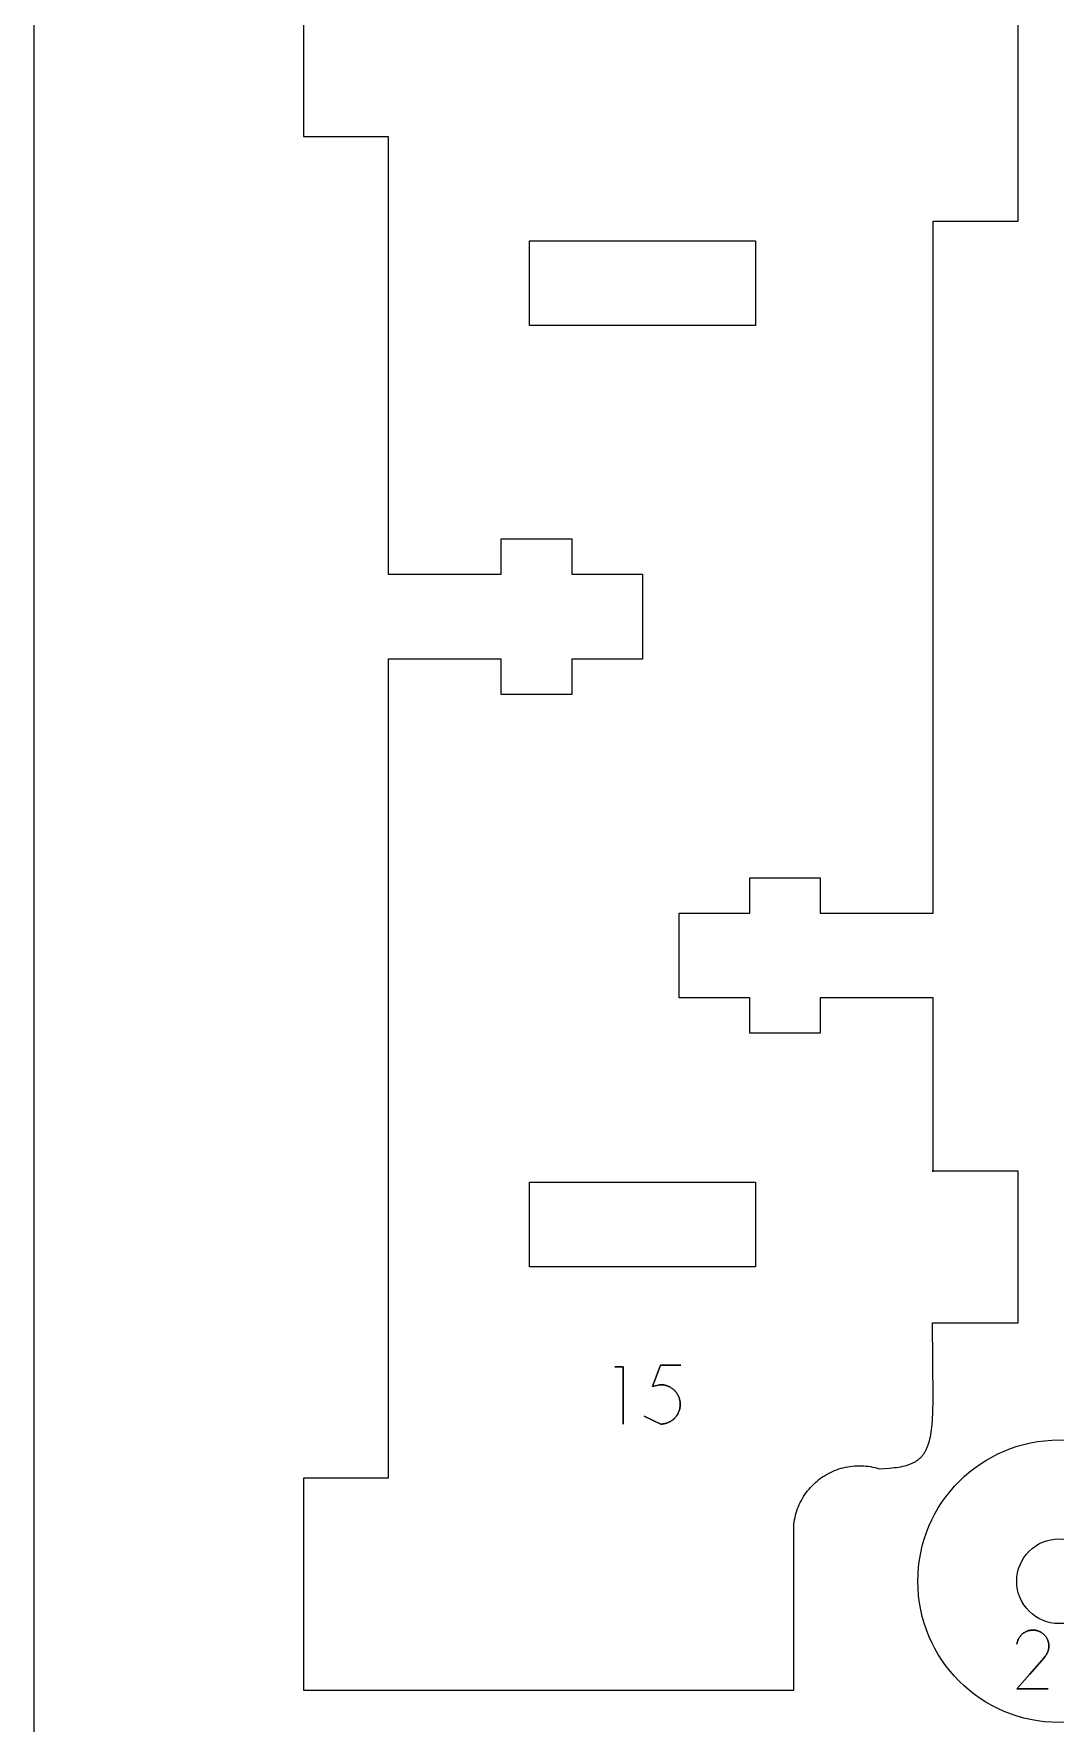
# Model space of a CAD drawing. Extents: x -24 to 6, y -20.7 to -0.7.
# Drawn here: x -23.96 to -20.35, y -13.41 to -7.43 of the extents above; entities that cross this region are included whole.
import ezdxf

# ---------------------------------------------------------------- set-up
doc = ezdxf.new("R2010")
doc.units = 0
doc.layers.add('LAYER_1', color=7, linetype='CONTINUOUS')

msp = doc.modelspace()

# ---------------------------------------------------------------- linework, layer by layer
at = {"layer": 'LAYER_1', "color": 250}
for p, q in [((-23.9632, -0.7149), (-23.9632, -20.7149)), ((-23.0089, -7.2884), (-23.0089, -7.7884)), ((-20.4789, -8.0884), (-20.4789, -7.2884)), ((-23.0089, -7.7884), (-22.7089, -7.7884)), ((-22.7089, -7.7884), (-22.7089, -9.3384)), ((-20.7789, -10.5381), (-20.7789, -8.0884)), ((-20.7789, -8.0884), (-20.4789, -8.0884)), ((-22.2089, -8.4582), (-22.2089, -8.1582)), ((-22.2089, -8.1582), (-21.4089, -8.1582)), ((-21.4089, -8.1582), (-21.4089, -8.4582)), ((-21.4089, -8.4582), (-22.2089, -8.4582)), ((-22.3089, -9.3384), (-22.3089, -9.2134)), ((-22.3089, -9.2134), (-22.0589, -9.2134)), ((-22.0589, -9.2134), (-22.0589, -9.3384)), ((-22.7089, -9.3384), (-22.3089, -9.3384)), ((-22.0589, -9.3384), (-21.8089, -9.3384)), ((-21.8089, -9.3384), (-21.8089, -9.6384)), ((-22.3089, -9.6384), (-22.7089, -9.6384)), ((-22.7089, -9.6384), (-22.7089, -12.5384)), ((-22.3089, -9.7634), (-22.3089, -9.6384)), ((-21.8089, -9.6384), (-22.0589, -9.6384)), ((-22.0589, -9.6384), (-22.0589, -9.7634)), ((-22.0589, -9.7634), (-22.3089, -9.7634)), ((-21.4289, -10.5381), (-21.4289, -10.4131)), ((-21.4289, -10.4131), (-21.1789, -10.4131)), ((-21.1789, -10.4131), (-21.1789, -10.5381)), ((-21.6789, -10.8381), (-21.6789, -10.5381)), ((-21.6789, -10.5381), (-21.4289, -10.5381)), ((-21.1789, -10.5381), (-20.7789, -10.5381)), ((-21.4289, -10.8381), (-21.6789, -10.8381)), ((-21.4289, -10.9631), (-21.4289, -10.8381)), ((-20.7789, -10.8381), (-21.1789, -10.8381)), ((-21.1789, -10.8381), (-21.1789, -10.9631)), ((-20.7789, -11.4511), (-20.7789, -10.8381)), ((-21.1789, -10.9631), (-21.4289, -10.9631)), ((-20.4833, -11.4511), (-20.7833, -11.4511)), ((-20.7833, -11.4511), (-20.7833, -11.4511)), ((-20.7833, -11.4511), (-20.7833, -11.4511)), ((-20.7833, -11.4511), (-20.7789, -11.4511)), ((-20.4789, -11.4511), (-20.4833, -11.4511)), ((-20.4789, -11.9884), (-20.4789, -11.4511)), ((-22.2089, -11.7901), (-22.2089, -11.4901)), ((-22.2089, -11.4901), (-21.4089, -11.4901)), ((-21.4089, -11.4901), (-21.4089, -11.7901)), ((-21.4089, -11.7901), (-22.2089, -11.7901)), ((-20.779, -12.2587), (-20.7812, -11.9884)), ((-20.7812, -11.9884), (-20.4789, -11.9884)), ((-21.7724, -12.2134), (-21.7442, -12.1384)), ((-21.7442, -12.1384), (-21.7724, -12.2134)), ((-21.7442, -12.1384), (-21.673, -12.1384)), ((-21.673, -12.1384), (-21.7442, -12.1384)), ((-21.673, -12.1384), (-21.673, -12.1384)), ((-21.673, -12.1384), (-21.673, -12.1384)), ((-21.8774, -12.1434), (-21.9064, -12.1434)), ((-21.9064, -12.1434), (-21.9064, -12.1434)), ((-21.9064, -12.1434), (-21.9064, -12.1434)), ((-21.9064, -12.1434), (-21.8774, -12.1434)), ((-21.8774, -12.1434), (-21.8774, -12.3466)), ((-21.8774, -12.3466), (-21.8774, -12.1434)), ((-21.7478, -12.207), (-21.7724, -12.2134)), ((-21.7724, -12.2134), (-21.7478, -12.207)), ((-21.7371, -12.2072), (-21.7478, -12.207)), ((-21.7478, -12.207), (-21.7371, -12.2072)), ((-21.7347, -12.2075), (-21.7371, -12.2072)), ((-21.7371, -12.2072), (-21.7347, -12.2075)), ((-21.7323, -12.2079), (-21.7347, -12.2075)), ((-21.7347, -12.2075), (-21.7323, -12.2079)), ((-21.7299, -12.2084), (-21.7323, -12.2079)), ((-21.7323, -12.2079), (-21.7299, -12.2084)), ((-21.7276, -12.2089), (-21.7299, -12.2084)), ((-21.7299, -12.2084), (-21.7276, -12.2089)), ((-21.7252, -12.2096), (-21.7276, -12.2089)), ((-21.7276, -12.2089), (-21.7252, -12.2096)), ((-21.7229, -12.2103), (-21.7252, -12.2096)), ((-21.7252, -12.2096), (-21.7229, -12.2103)), ((-21.7206, -12.2111), (-21.7229, -12.2103)), ((-21.7229, -12.2103), (-21.7206, -12.2111)), ((-21.7184, -12.2119), (-21.7206, -12.2111)), ((-21.7206, -12.2111), (-21.7184, -12.2119)), ((-21.7161, -12.2129), (-21.7184, -12.2119)), ((-21.7184, -12.2119), (-21.7161, -12.2129)), ((-21.7139, -12.2139), (-21.7161, -12.2129)), ((-21.7161, -12.2129), (-21.7139, -12.2139)), ((-21.7118, -12.215), (-21.7139, -12.2139)), ((-21.7139, -12.2139), (-21.7118, -12.215)), ((-21.7097, -12.2162), (-21.7118, -12.215)), ((-21.7118, -12.215), (-21.7097, -12.2162)), ((-21.7076, -12.2174), (-21.7097, -12.2162)), ((-21.7097, -12.2162), (-21.7076, -12.2174)), ((-21.7055, -12.2187), (-21.7076, -12.2174)), ((-21.7076, -12.2174), (-21.7055, -12.2187)), ((-21.7036, -12.2201), (-21.7055, -12.2187)), ((-21.7055, -12.2187), (-21.7036, -12.2201)), ((-21.7016, -12.2216), (-21.7036, -12.2201)), ((-21.7036, -12.2201), (-21.7016, -12.2216)), ((-21.6997, -12.2231), (-21.7016, -12.2216)), ((-21.7016, -12.2216), (-21.6997, -12.2231)), ((-21.6979, -12.2247), (-21.6997, -12.2231)), ((-21.6997, -12.2231), (-21.6979, -12.2247)), ((-21.6961, -12.2263), (-21.6979, -12.2247)), ((-21.6979, -12.2247), (-21.6961, -12.2263)), ((-21.6944, -12.2281), (-21.6961, -12.2263)), ((-21.6961, -12.2263), (-21.6944, -12.2281)), ((-21.6928, -12.2298), (-21.6944, -12.2281)), ((-21.6944, -12.2281), (-21.6928, -12.2298)), ((-21.6912, -12.2316), (-21.6928, -12.2298)), ((-21.6928, -12.2298), (-21.6912, -12.2316)), ((-21.6896, -12.2335), (-21.6912, -12.2316)), ((-21.6912, -12.2316), (-21.6896, -12.2335)), ((-21.6882, -12.2355), (-21.6896, -12.2335)), ((-21.6896, -12.2335), (-21.6882, -12.2355)), ((-21.6868, -12.2374), (-21.6882, -12.2355)), ((-21.6882, -12.2355), (-21.6868, -12.2374)), ((-21.6855, -12.2395), (-21.6868, -12.2374)), ((-21.6868, -12.2374), (-21.6855, -12.2395)), ((-21.6842, -12.2415), (-21.6855, -12.2395)), ((-21.6855, -12.2395), (-21.6842, -12.2415)), ((-21.683, -12.2437), (-21.6842, -12.2415)), ((-21.6842, -12.2415), (-21.683, -12.2437)), ((-21.6819, -12.2458), (-21.683, -12.2437)), ((-21.683, -12.2437), (-21.6819, -12.2458)), ((-21.6809, -12.248), (-21.6819, -12.2458)), ((-21.6819, -12.2458), (-21.6809, -12.248)), ((-21.6799, -12.2502), (-21.6809, -12.248)), ((-21.6809, -12.248), (-21.6799, -12.2502)), ((-21.679, -12.2525), (-21.6799, -12.2502)), ((-21.6799, -12.2502), (-21.679, -12.2525)), ((-21.6782, -12.2548), (-21.679, -12.2525)), ((-21.679, -12.2525), (-21.6782, -12.2548)), ((-21.6775, -12.2571), (-21.6782, -12.2548)), ((-21.6782, -12.2548), (-21.6775, -12.2571)), ((-21.6769, -12.2594), (-21.6775, -12.2571)), ((-21.6775, -12.2571), (-21.6769, -12.2594)), ((-20.7804, -12.3068), (-20.779, -12.2587)), ((-21.6892, -12.3191), (-21.6877, -12.3171)), ((-21.6877, -12.3171), (-21.6892, -12.3191)), ((-21.6877, -12.3171), (-21.6864, -12.3151)), ((-21.6864, -12.3151), (-21.6877, -12.3171)), ((-21.6864, -12.3151), (-21.685, -12.3131)), ((-21.685, -12.3131), (-21.6864, -12.3151)), ((-21.685, -12.3131), (-21.6838, -12.311)), ((-21.6838, -12.311), (-21.685, -12.3131)), ((-21.6838, -12.311), (-21.6827, -12.3089)), ((-21.6827, -12.3089), (-21.6838, -12.311)), ((-21.6827, -12.3089), (-21.6816, -12.3067)), ((-21.6816, -12.3067), (-21.6827, -12.3089)), ((-21.6816, -12.3067), (-21.6806, -12.3045)), ((-21.6806, -12.3045), (-21.6816, -12.3067)), ((-21.6806, -12.3045), (-21.6796, -12.3023)), ((-21.6796, -12.3023), (-21.6806, -12.3045)), ((-21.6796, -12.3023), (-21.6788, -12.3)), ((-21.6788, -12.3), (-21.6796, -12.3023)), ((-21.6788, -12.3), (-21.678, -12.2977)), ((-21.678, -12.2977), (-21.6788, -12.3)), ((-21.678, -12.2977), (-21.6773, -12.2954)), ((-21.6773, -12.2954), (-21.678, -12.2977)), ((-21.6773, -12.2954), (-21.6767, -12.293)), ((-21.6767, -12.293), (-21.6773, -12.2954)), ((-21.6763, -12.2618), (-21.6769, -12.2594)), ((-21.6769, -12.2594), (-21.6763, -12.2618)), ((-21.6767, -12.293), (-21.6762, -12.2907)), ((-21.6762, -12.2907), (-21.6767, -12.293)), ((-21.6759, -12.2642), (-21.6763, -12.2618)), ((-21.6763, -12.2618), (-21.6759, -12.2642)), ((-21.6762, -12.2907), (-21.6757, -12.2883)), ((-21.6757, -12.2883), (-21.6762, -12.2907)), ((-21.6755, -12.2666), (-21.6759, -12.2642)), ((-21.6759, -12.2642), (-21.6755, -12.2666)), ((-21.6757, -12.2883), (-21.6754, -12.2859)), ((-21.6754, -12.2859), (-21.6757, -12.2883)), ((-21.6752, -12.269), (-21.6755, -12.2666)), ((-21.6755, -12.2666), (-21.6752, -12.269)), ((-21.6754, -12.2859), (-21.6751, -12.2835)), ((-21.6751, -12.2835), (-21.6754, -12.2859)), ((-21.6749, -12.2714), (-21.6752, -12.269)), ((-21.6752, -12.269), (-21.6749, -12.2714)), ((-21.6751, -12.2835), (-21.6749, -12.2811)), ((-21.6749, -12.2811), (-21.6751, -12.2835)), ((-21.6748, -12.2738), (-21.6749, -12.2714)), ((-21.6749, -12.2714), (-21.6748, -12.2738)), ((-21.6749, -12.2811), (-21.6748, -12.2786)), ((-21.6748, -12.2786), (-21.6749, -12.2811)), ((-21.6747, -12.2762), (-21.6748, -12.2738)), ((-21.6748, -12.2738), (-21.6747, -12.2762)), ((-21.6748, -12.2786), (-21.6747, -12.2762)), ((-21.6747, -12.2762), (-21.6748, -12.2786)), ((-20.7816, -12.3284), (-20.7804, -12.3068)), ((-21.8774, -12.3466), (-21.8774, -12.3467)), ((-21.8774, -12.3467), (-21.8774, -12.3466)), ((-21.8026, -12.3187), (-21.7436, -12.3464)), ((-21.7436, -12.3464), (-21.8026, -12.3187)), ((-21.7436, -12.3464), (-21.7412, -12.3463)), ((-21.7412, -12.3463), (-21.7436, -12.3464)), ((-21.7412, -12.3463), (-21.7388, -12.3461)), ((-21.7388, -12.3461), (-21.7412, -12.3463)), ((-21.7388, -12.3461), (-21.7363, -12.3459)), ((-21.7363, -12.3459), (-21.7388, -12.3461)), ((-21.7363, -12.3459), (-21.7339, -12.3456)), ((-21.7339, -12.3456), (-21.7363, -12.3459)), ((-21.7339, -12.3456), (-21.7316, -12.3452)), ((-21.7316, -12.3452), (-21.7339, -12.3456)), ((-21.7316, -12.3452), (-21.7292, -12.3447)), ((-21.7292, -12.3447), (-21.7316, -12.3452)), ((-21.7292, -12.3447), (-21.7268, -12.3441)), ((-21.7268, -12.3441), (-21.7292, -12.3447)), ((-21.7268, -12.3441), (-21.7245, -12.3434)), ((-21.7245, -12.3434), (-21.7268, -12.3441)), ((-21.7245, -12.3434), (-21.7222, -12.3427)), ((-21.7222, -12.3427), (-21.7245, -12.3434)), ((-21.7222, -12.3427), (-21.7199, -12.3419)), ((-21.7199, -12.3419), (-21.7222, -12.3427)), ((-21.7199, -12.3419), (-21.7177, -12.341)), ((-21.7177, -12.341), (-21.7199, -12.3419)), ((-21.7177, -12.341), (-21.7154, -12.34)), ((-21.7154, -12.34), (-21.7177, -12.341)), ((-21.7154, -12.34), (-21.7132, -12.339)), ((-21.7132, -12.339), (-21.7154, -12.34)), ((-21.7132, -12.339), (-21.7111, -12.3379)), ((-21.7111, -12.3379), (-21.7132, -12.339)), ((-21.7111, -12.3379), (-21.709, -12.3367)), ((-21.709, -12.3367), (-21.7111, -12.3379)), ((-21.709, -12.3367), (-21.7069, -12.3354)), ((-21.7069, -12.3354), (-21.709, -12.3367)), ((-21.7069, -12.3354), (-21.7049, -12.334)), ((-21.7049, -12.334), (-21.7069, -12.3354)), ((-21.7049, -12.334), (-21.7029, -12.3326)), ((-21.7029, -12.3326), (-21.7049, -12.334)), ((-21.7029, -12.3326), (-21.701, -12.3312)), ((-21.701, -12.3312), (-21.7029, -12.3326)), ((-21.701, -12.3312), (-21.6992, -12.3296)), ((-21.6992, -12.3296), (-21.701, -12.3312)), ((-21.6992, -12.3296), (-21.6973, -12.328)), ((-21.6973, -12.328), (-21.6992, -12.3296)), ((-21.6973, -12.328), (-21.6956, -12.3263)), ((-21.6956, -12.3263), (-21.6973, -12.328)), ((-21.6956, -12.3263), (-21.6939, -12.3246)), ((-21.6939, -12.3246), (-21.6956, -12.3263)), ((-21.6939, -12.3246), (-21.6922, -12.3228)), ((-21.6922, -12.3228), (-21.6939, -12.3246)), ((-21.6922, -12.3228), (-21.6907, -12.321)), ((-21.6907, -12.321), (-21.6922, -12.3228)), ((-21.6907, -12.321), (-21.6892, -12.3191)), ((-21.6892, -12.3191), (-21.6907, -12.321)), ((-20.7879, -12.3835), (-20.7866, -12.3752)), ((-20.7866, -12.3752), (-20.7853, -12.3666)), ((-20.7853, -12.3666), (-20.7842, -12.3576)), ((-20.7842, -12.3576), (-20.7833, -12.3483)), ((-20.7833, -12.3483), (-20.7816, -12.3284)), ((-20.8056, -12.4399), (-20.8042, -12.4372)), ((-20.8042, -12.4372), (-20.8029, -12.4344)), ((-20.8029, -12.4344), (-20.8016, -12.4316)), ((-20.8016, -12.4316), (-20.8004, -12.4287)), ((-20.8004, -12.4287), (-20.7992, -12.4257)), ((-20.7992, -12.4257), (-20.798, -12.4226)), ((-20.798, -12.4226), (-20.7969, -12.4195)), ((-20.7969, -12.4195), (-20.7958, -12.4162)), ((-20.7958, -12.4162), (-20.7948, -12.4129)), ((-20.7948, -12.4129), (-20.7929, -12.4061)), ((-20.7929, -12.4061), (-20.7911, -12.3989)), ((-20.7911, -12.3989), (-20.7894, -12.3913)), ((-20.7894, -12.3913), (-20.7879, -12.3835)), ((-21.0899, -12.4989), (-21.082, -12.4973)), ((-21.082, -12.4973), (-21.0741, -12.496)), ((-21.0741, -12.496), (-21.0661, -12.495)), ((-21.0661, -12.495), (-21.058, -12.4943)), ((-21.058, -12.4943), (-21.05, -12.4938)), ((-21.05, -12.4938), (-21.0419, -12.4936)), ((-21.0419, -12.4936), (-21.0339, -12.4937)), ((-21.0339, -12.4937), (-21.0258, -12.4941)), ((-21.0258, -12.4941), (-21.0178, -12.4948)), ((-21.0178, -12.4948), (-21.0098, -12.4957)), ((-21.0098, -12.4957), (-21.0018, -12.4969)), ((-21.0018, -12.4969), (-20.9939, -12.4984)), ((-20.9015, -12.4985), (-20.8943, -12.4972)), ((-20.8943, -12.4972), (-20.8873, -12.4958)), ((-20.8873, -12.4958), (-20.8806, -12.4942)), ((-20.8806, -12.4942), (-20.8742, -12.4925)), ((-20.8742, -12.4925), (-20.8711, -12.4916)), ((-20.8711, -12.4916), (-20.868, -12.4907)), ((-20.868, -12.4907), (-20.8651, -12.4897)), ((-20.8651, -12.4897), (-20.8621, -12.4886)), ((-20.8621, -12.4886), (-20.8593, -12.4875)), ((-20.8593, -12.4875), (-20.8565, -12.4864)), ((-20.8565, -12.4864), (-20.8538, -12.4852)), ((-20.8538, -12.4852), (-20.8511, -12.484)), ((-20.8511, -12.484), (-20.8485, -12.4827)), ((-20.8485, -12.4827), (-20.846, -12.4813)), ((-20.846, -12.4813), (-20.8435, -12.4799)), ((-20.8435, -12.4799), (-20.8411, -12.4785)), ((-20.8411, -12.4785), (-20.8387, -12.477)), ((-20.8387, -12.477), (-20.8365, -12.4755)), ((-20.8365, -12.4755), (-20.8342, -12.4739)), ((-20.8342, -12.4739), (-20.832, -12.4722)), ((-20.832, -12.4722), (-20.8299, -12.4705)), ((-20.8299, -12.4705), (-20.8278, -12.4687)), ((-20.8278, -12.4687), (-20.8258, -12.4669)), ((-20.8258, -12.4669), (-20.8238, -12.465)), ((-20.8238, -12.465), (-20.8219, -12.463)), ((-20.8219, -12.463), (-20.8201, -12.461)), ((-20.8201, -12.461), (-20.8183, -12.4589)), ((-20.8183, -12.4589), (-20.8165, -12.4568)), ((-20.8165, -12.4568), (-20.8148, -12.4546)), ((-20.8148, -12.4546), (-20.8131, -12.4523)), ((-20.8131, -12.4523), (-20.8115, -12.45)), ((-20.8115, -12.45), (-20.81, -12.4476)), ((-20.81, -12.4476), (-20.8085, -12.4451)), ((-20.8085, -12.4451), (-20.807, -12.4425)), ((-20.807, -12.4425), (-20.8056, -12.4399)), ((-22.7089, -12.5384), (-23.0089, -12.5384)), ((-23.0089, -12.5384), (-23.0089, -13.2884)), ((-21.2024, -12.5588), (-21.1965, -12.5533)), ((-21.1965, -12.5533), (-21.1904, -12.548)), ((-21.1904, -12.548), (-21.1841, -12.5429)), ((-21.1841, -12.5429), (-21.1777, -12.5381)), ((-21.1777, -12.5381), (-21.1711, -12.5335)), ((-21.1711, -12.5335), (-21.1643, -12.5291)), ((-21.1643, -12.5291), (-21.1574, -12.5249)), ((-21.1574, -12.5249), (-21.1503, -12.521)), ((-21.1503, -12.521), (-21.1432, -12.5173)), ((-21.1432, -12.5173), (-21.1358, -12.5139)), ((-21.1358, -12.5139), (-21.1284, -12.5108)), ((-21.1284, -12.5108), (-21.1209, -12.5079)), ((-21.1209, -12.5079), (-21.1133, -12.5052)), ((-21.1133, -12.5052), (-21.1056, -12.5028)), ((-21.1056, -12.5028), (-21.0978, -12.5007)), ((-21.0978, -12.5007), (-21.0899, -12.4989)), ((-20.9939, -12.4984), (-20.986, -12.5001)), ((-20.986, -12.5001), (-20.9782, -12.5022)), ((-20.9782, -12.5022), (-20.9705, -12.5045)), ((-20.9705, -12.5045), (-20.9513, -12.5035)), ((-20.9513, -12.5035), (-20.9335, -12.5023)), ((-20.9335, -12.5023), (-20.9169, -12.5006)), ((-20.9169, -12.5006), (-20.9091, -12.4996)), ((-20.9091, -12.4996), (-20.9015, -12.4985)), ((-21.2498, -12.6235), (-21.2461, -12.6163)), ((-21.2461, -12.6163), (-21.2421, -12.6093)), ((-21.2421, -12.6093), (-21.238, -12.6024)), ((-21.238, -12.6024), (-21.2335, -12.5957)), ((-21.2335, -12.5957), (-21.2289, -12.5891)), ((-21.2289, -12.5891), (-21.224, -12.5827)), ((-21.224, -12.5827), (-21.2189, -12.5764)), ((-21.2189, -12.5764), (-21.2136, -12.5703)), ((-21.2136, -12.5703), (-21.2081, -12.5645)), ((-21.2081, -12.5645), (-21.2024, -12.5588)), ((-21.27, -12.6845), (-21.2684, -12.6766)), ((-21.2684, -12.6766), (-21.2666, -12.6688)), ((-21.2666, -12.6688), (-21.2644, -12.661)), ((-21.2644, -12.661), (-21.262, -12.6533)), ((-21.262, -12.6533), (-21.2594, -12.6457)), ((-21.2594, -12.6457), (-21.2564, -12.6382)), ((-21.2564, -12.6382), (-21.2532, -12.6308)), ((-21.2532, -12.6308), (-21.2498, -12.6235)), ((-21.2724, -12.7005), (-21.2714, -12.6925)), ((-21.2724, -13.2884), (-21.2724, -12.7005)), ((-21.2714, -12.6925), (-21.27, -12.6845)), ((-20.4695, -13.095), (-20.4708, -13.0965)), ((-20.4708, -13.0965), (-20.4695, -13.095)), ((-20.4682, -13.0935), (-20.4695, -13.095)), ((-20.4695, -13.095), (-20.4682, -13.0935)), ((-20.4668, -13.0921), (-20.4682, -13.0935)), ((-20.4682, -13.0935), (-20.4668, -13.0921)), ((-20.4654, -13.0907), (-20.4668, -13.0921)), ((-20.4668, -13.0921), (-20.4654, -13.0907)), ((-20.4639, -13.0894), (-20.4654, -13.0907)), ((-20.4654, -13.0907), (-20.4639, -13.0894)), ((-20.4624, -13.0882), (-20.4639, -13.0894)), ((-20.4639, -13.0894), (-20.4624, -13.0882)), ((-20.4609, -13.087), (-20.4624, -13.0882)), ((-20.4624, -13.0882), (-20.4609, -13.087)), ((-20.4593, -13.0858), (-20.4609, -13.087)), ((-20.4609, -13.087), (-20.4593, -13.0858)), ((-20.4577, -13.0847), (-20.4593, -13.0858)), ((-20.4593, -13.0858), (-20.4577, -13.0847)), ((-20.456, -13.0836), (-20.4577, -13.0847)), ((-20.4577, -13.0847), (-20.456, -13.0836)), ((-20.4543, -13.0827), (-20.456, -13.0836)), ((-20.456, -13.0836), (-20.4543, -13.0827)), ((-20.4526, -13.0817), (-20.4543, -13.0827)), ((-20.4543, -13.0827), (-20.4526, -13.0817)), ((-20.4508, -13.0809), (-20.4526, -13.0817)), ((-20.4526, -13.0817), (-20.4508, -13.0809)), ((-20.449, -13.0801), (-20.4508, -13.0809)), ((-20.4508, -13.0809), (-20.449, -13.0801)), ((-20.4472, -13.0793), (-20.449, -13.0801)), ((-20.449, -13.0801), (-20.4472, -13.0793)), ((-20.4454, -13.0786), (-20.4472, -13.0793)), ((-20.4472, -13.0793), (-20.4454, -13.0786)), ((-20.4435, -13.078), (-20.4454, -13.0786)), ((-20.4454, -13.0786), (-20.4435, -13.078)), ((-20.4416, -13.0775), (-20.4435, -13.078)), ((-20.4435, -13.078), (-20.4416, -13.0775)), ((-20.4397, -13.077), (-20.4416, -13.0775)), ((-20.4416, -13.0775), (-20.4397, -13.077)), ((-20.4378, -13.0766), (-20.4397, -13.077)), ((-20.4397, -13.077), (-20.4378, -13.0766)), ((-20.4359, -13.0762), (-20.4378, -13.0766)), ((-20.4378, -13.0766), (-20.4359, -13.0762)), ((-20.4339, -13.0759), (-20.4359, -13.0762)), ((-20.4359, -13.0762), (-20.4339, -13.0759)), ((-20.432, -13.0757), (-20.4339, -13.0759)), ((-20.4339, -13.0759), (-20.432, -13.0757)), ((-20.43, -13.0756), (-20.432, -13.0757)), ((-20.432, -13.0757), (-20.43, -13.0756)), ((-20.428, -13.0755), (-20.43, -13.0756)), ((-20.43, -13.0756), (-20.428, -13.0755)), ((-20.4261, -13.0755), (-20.428, -13.0755)), ((-20.428, -13.0755), (-20.4261, -13.0755)), ((-20.4241, -13.0755), (-20.4261, -13.0755)), ((-20.4261, -13.0755), (-20.4241, -13.0755)), ((-20.4222, -13.0756), (-20.4241, -13.0755)), ((-20.4241, -13.0755), (-20.4222, -13.0756)), ((-20.4202, -13.0758), (-20.4222, -13.0756)), ((-20.4222, -13.0756), (-20.4202, -13.0758)), ((-20.4183, -13.0761), (-20.4202, -13.0758)), ((-20.4202, -13.0758), (-20.4183, -13.0761)), ((-20.4163, -13.0764), (-20.4183, -13.0761)), ((-20.4183, -13.0761), (-20.4163, -13.0764)), ((-20.4144, -13.0768), (-20.4163, -13.0764)), ((-20.4163, -13.0764), (-20.4144, -13.0768)), ((-20.4125, -13.0773), (-20.4144, -13.0768)), ((-20.4144, -13.0768), (-20.4125, -13.0773)), ((-20.4106, -13.0778), (-20.4125, -13.0773)), ((-20.4125, -13.0773), (-20.4106, -13.0778)), ((-20.4087, -13.0784), (-20.4106, -13.0778)), ((-20.4106, -13.0778), (-20.4087, -13.0784)), ((-20.4069, -13.079), (-20.4087, -13.0784)), ((-20.4087, -13.0784), (-20.4069, -13.079)), ((-20.405, -13.0798), (-20.4069, -13.079)), ((-20.4069, -13.079), (-20.405, -13.0798)), ((-20.4032, -13.0805), (-20.405, -13.0798)), ((-20.405, -13.0798), (-20.4032, -13.0805)), ((-20.4015, -13.0814), (-20.4032, -13.0805)), ((-20.4032, -13.0805), (-20.4015, -13.0814)), ((-20.3997, -13.0823), (-20.4015, -13.0814)), ((-20.4015, -13.0814), (-20.3997, -13.0823)), ((-20.398, -13.0833), (-20.3997, -13.0823)), ((-20.3997, -13.0823), (-20.398, -13.0833)), ((-20.3963, -13.0843), (-20.398, -13.0833)), ((-20.398, -13.0833), (-20.3963, -13.0843)), ((-20.3947, -13.0854), (-20.3963, -13.0843)), ((-20.3963, -13.0843), (-20.3947, -13.0854)), ((-20.3931, -13.0865), (-20.3947, -13.0854)), ((-20.3947, -13.0854), (-20.3931, -13.0865)), ((-20.3915, -13.0877), (-20.3931, -13.0865)), ((-20.3931, -13.0865), (-20.3915, -13.0877)), ((-20.39, -13.0889), (-20.3915, -13.0877)), ((-20.3915, -13.0877), (-20.39, -13.0889)), ((-20.3885, -13.0902), (-20.39, -13.0889)), ((-20.39, -13.0889), (-20.3885, -13.0902)), ((-20.3871, -13.0916), (-20.3885, -13.0902)), ((-20.3885, -13.0902), (-20.3871, -13.0916)), ((-20.3857, -13.093), (-20.3871, -13.0916)), ((-20.3871, -13.0916), (-20.3857, -13.093)), ((-20.3844, -13.0944), (-20.3857, -13.093)), ((-20.3857, -13.093), (-20.3844, -13.0944)), ((-20.3831, -13.0959), (-20.3844, -13.0944)), ((-20.3844, -13.0944), (-20.3831, -13.0959)), ((-20.4827, -13.1231), (-20.4829, -13.125)), ((-20.4829, -13.125), (-20.4827, -13.1231)), ((-20.4823, -13.1212), (-20.4827, -13.1231)), ((-20.4827, -13.1231), (-20.4823, -13.1212)), ((-20.4819, -13.1192), (-20.4823, -13.1212)), ((-20.4823, -13.1212), (-20.4819, -13.1192)), ((-20.4814, -13.1173), (-20.4819, -13.1192)), ((-20.4819, -13.1192), (-20.4814, -13.1173)), ((-20.4809, -13.1154), (-20.4814, -13.1173)), ((-20.4814, -13.1173), (-20.4809, -13.1154)), ((-20.4803, -13.1136), (-20.4809, -13.1154)), ((-20.4809, -13.1154), (-20.4803, -13.1136)), ((-20.4796, -13.1117), (-20.4803, -13.1136)), ((-20.4803, -13.1136), (-20.4796, -13.1117)), ((-20.4788, -13.1099), (-20.4796, -13.1117)), ((-20.4796, -13.1117), (-20.4788, -13.1099)), ((-20.478, -13.1081), (-20.4788, -13.1099)), ((-20.4788, -13.1099), (-20.478, -13.1081)), ((-20.4772, -13.1064), (-20.478, -13.1081)), ((-20.478, -13.1081), (-20.4772, -13.1064)), ((-20.4762, -13.1046), (-20.4772, -13.1064)), ((-20.4772, -13.1064), (-20.4762, -13.1046)), ((-20.4753, -13.1029), (-20.4762, -13.1046)), ((-20.4762, -13.1046), (-20.4753, -13.1029)), ((-20.4742, -13.1013), (-20.4753, -13.1029)), ((-20.4753, -13.1029), (-20.4742, -13.1013)), ((-20.4731, -13.0996), (-20.4742, -13.1013)), ((-20.4742, -13.1013), (-20.4731, -13.0996)), ((-20.472, -13.098), (-20.4731, -13.0996)), ((-20.4731, -13.0996), (-20.472, -13.098)), ((-20.4708, -13.0965), (-20.472, -13.098)), ((-20.472, -13.098), (-20.4708, -13.0965)), ((-20.3819, -13.0974), (-20.3831, -13.0959)), ((-20.3831, -13.0959), (-20.3819, -13.0974)), ((-20.3807, -13.099), (-20.3819, -13.0974)), ((-20.3819, -13.0974), (-20.3807, -13.099)), ((-20.3796, -13.1006), (-20.3807, -13.099)), ((-20.3807, -13.099), (-20.3796, -13.1006)), ((-20.3785, -13.1023), (-20.3796, -13.1006)), ((-20.3796, -13.1006), (-20.3785, -13.1023)), ((-20.3775, -13.104), (-20.3785, -13.1023)), ((-20.3785, -13.1023), (-20.3775, -13.104)), ((-20.3766, -13.1057), (-20.3775, -13.104)), ((-20.3775, -13.104), (-20.3766, -13.1057)), ((-20.3757, -13.1074), (-20.3766, -13.1057)), ((-20.3766, -13.1057), (-20.3757, -13.1074)), ((-20.3748, -13.1092), (-20.3757, -13.1074)), ((-20.3757, -13.1074), (-20.3748, -13.1092)), ((-20.3756, -13.1568), (-20.3748, -13.155)), ((-20.3748, -13.155), (-20.3756, -13.1568)), ((-20.3741, -13.111), (-20.3748, -13.1092)), ((-20.3748, -13.1092), (-20.3741, -13.111)), ((-20.3748, -13.155), (-20.374, -13.1532)), ((-20.374, -13.1532), (-20.3748, -13.155)), ((-20.3734, -13.1129), (-20.3741, -13.111)), ((-20.3741, -13.111), (-20.3734, -13.1129)), ((-20.374, -13.1532), (-20.3733, -13.1514)), ((-20.3733, -13.1514), (-20.374, -13.1532)), ((-20.3727, -13.1147), (-20.3734, -13.1129)), ((-20.3734, -13.1129), (-20.3727, -13.1147)), ((-20.3733, -13.1514), (-20.3727, -13.1495)), ((-20.3727, -13.1495), (-20.3733, -13.1514)), ((-20.3722, -13.1166), (-20.3727, -13.1147)), ((-20.3727, -13.1147), (-20.3722, -13.1166)), ((-20.3727, -13.1495), (-20.3721, -13.1476)), ((-20.3721, -13.1476), (-20.3727, -13.1495)), ((-20.3717, -13.1185), (-20.3722, -13.1166)), ((-20.3722, -13.1166), (-20.3717, -13.1185)), ((-20.3721, -13.1476), (-20.3716, -13.1457)), ((-20.3716, -13.1457), (-20.3721, -13.1476)), ((-20.3712, -13.1204), (-20.3717, -13.1185)), ((-20.3717, -13.1185), (-20.3712, -13.1204)), ((-20.3716, -13.1457), (-20.3712, -13.1438)), ((-20.3712, -13.1438), (-20.3716, -13.1457)), ((-20.3708, -13.1223), (-20.3712, -13.1204)), ((-20.3712, -13.1204), (-20.3708, -13.1223)), ((-20.3712, -13.1438), (-20.3708, -13.1419)), ((-20.3708, -13.1419), (-20.3712, -13.1438)), ((-20.3705, -13.1243), (-20.3708, -13.1223)), ((-20.3708, -13.1223), (-20.3705, -13.1243)), ((-20.3708, -13.1419), (-20.3705, -13.1399)), ((-20.3705, -13.1399), (-20.3708, -13.1419)), ((-20.3703, -13.1262), (-20.3705, -13.1243)), ((-20.3705, -13.1243), (-20.3703, -13.1262)), ((-20.3705, -13.1399), (-20.3703, -13.138)), ((-20.3703, -13.138), (-20.3705, -13.1399)), ((-20.3701, -13.1282), (-20.3703, -13.1262)), ((-20.3703, -13.1262), (-20.3701, -13.1282)), ((-20.3703, -13.138), (-20.3701, -13.136)), ((-20.3701, -13.136), (-20.3703, -13.138)), ((-20.37, -13.1302), (-20.3701, -13.1282)), ((-20.3701, -13.1282), (-20.37, -13.1302)), ((-20.3701, -13.136), (-20.37, -13.1341)), ((-20.37, -13.1341), (-20.3701, -13.136)), ((-20.37, -13.1321), (-20.37, -13.1302)), ((-20.37, -13.1302), (-20.37, -13.1321)), ((-20.37, -13.1341), (-20.37, -13.1321)), ((-20.37, -13.1321), (-20.37, -13.1341)), ((-20.4375, -13.232), (-20.3876, -13.175)), ((-20.3876, -13.175), (-20.4375, -13.232)), ((-20.3876, -13.175), (-20.383, -13.1684)), ((-20.383, -13.1684), (-20.3876, -13.175)), ((-20.383, -13.1684), (-20.3818, -13.1668)), ((-20.3818, -13.1668), (-20.383, -13.1684)), ((-20.3818, -13.1668), (-20.3806, -13.1652)), ((-20.3806, -13.1652), (-20.3818, -13.1668)), ((-20.3806, -13.1652), (-20.3795, -13.1636)), ((-20.3795, -13.1636), (-20.3806, -13.1652)), ((-20.3795, -13.1636), (-20.3785, -13.162)), ((-20.3785, -13.162), (-20.3795, -13.1636)), ((-20.3785, -13.162), (-20.3774, -13.1603)), ((-20.3774, -13.1603), (-20.3785, -13.162)), ((-20.3774, -13.1603), (-20.3765, -13.1586)), ((-20.3765, -13.1586), (-20.3774, -13.1603)), ((-20.3765, -13.1586), (-20.3756, -13.1568)), ((-20.3756, -13.1568), (-20.3765, -13.1586)), ((-20.4835, -13.2831), (-20.4375, -13.232)), ((-20.4375, -13.232), (-20.4835, -13.2831)), ((-23.0089, -13.2884), (-21.2724, -13.2884)), ((-20.4835, -13.2831), (-20.3723, -13.2831)), ((-20.3723, -13.2831), (-20.4835, -13.2831)), ((-20.3723, -13.2831), (-20.3723, -13.2831)), ((-20.3723, -13.2831), (-20.3723, -13.2831))]:
    msp.add_line(p, q, dxfattribs=at)
for centre, radius in [((-20.3337, -12.9026), 0.5), ((-20.3338, -12.9027), 0.15)]:
    msp.add_circle(centre, radius, dxfattribs=at)

doc.saveas('drawing.dxf')
